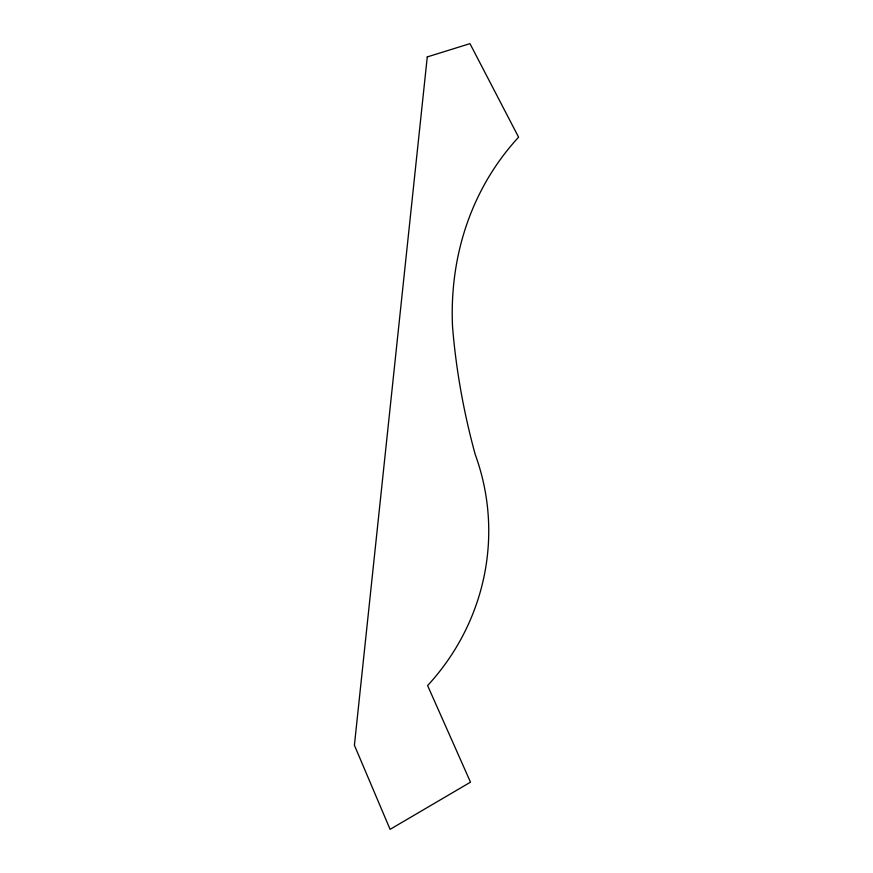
<?xml version="1.0" encoding="UTF-8"?>
<svg xmlns="http://www.w3.org/2000/svg" width="873" height="873" viewBox="0 0 873 873"><rect width="100%" height="100%" fill="white"/><g stroke="black" fill="none" stroke-linecap="round" stroke-linejoin="round"><path stroke-width="1.31" d="M427.268 56.909L354.405 745.236L390.089 829.35L470.503 782.164L427.606 685.556A236.452 229.261 -10 0 0 475.218 454.495A705.635 551.147 47.1 0 1 452.52 326.349A329.088 282.186 41.6 0 1 518.595 137.192L469.969 43.65L427.268 56.909"/></g></svg>
